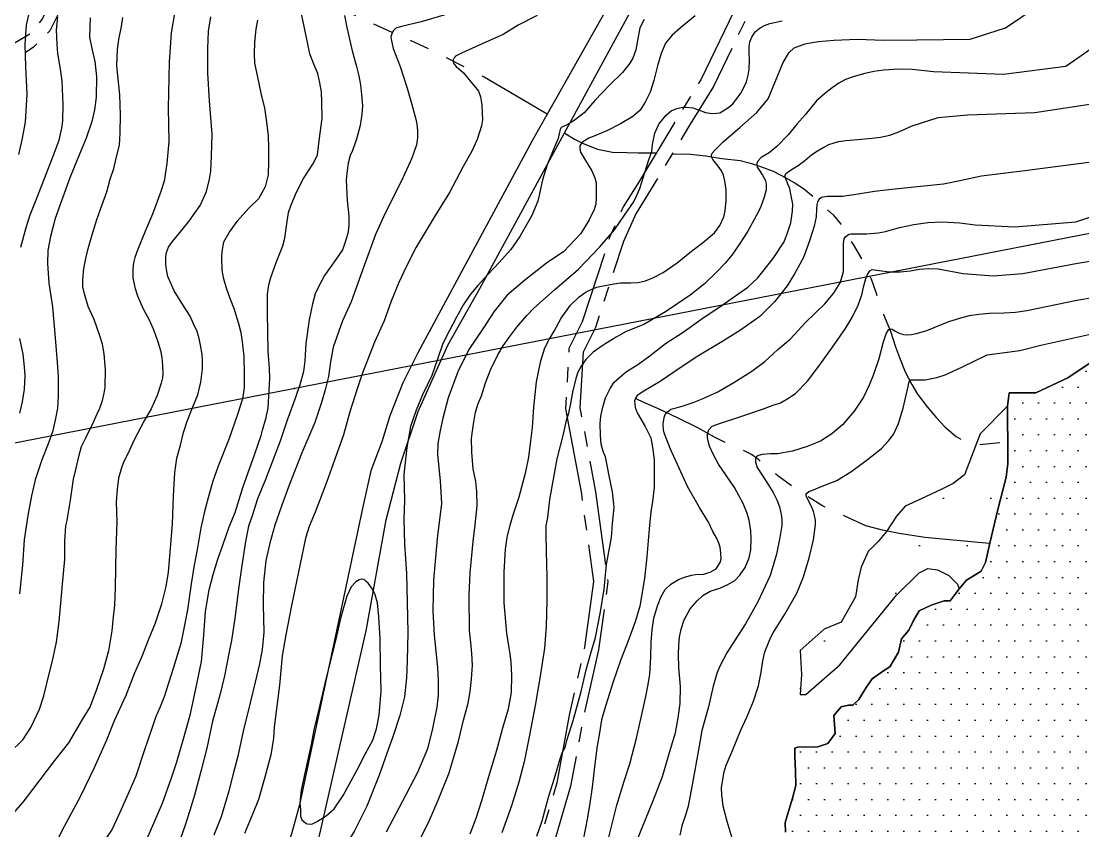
# Model space of a CAD drawing. Header units: millimetres. Extents: x 548366 to 1117317, y 7446967 to 14899125.
# Drawn here: x 556680 to 557211, y 7455670 to 7456075 of the extents above; entities that cross this region are included whole.
import ezdxf

# ---------------------------------------------------------------- set-up
doc = ezdxf.new("R2010")
doc.units = ezdxf.units.MM
doc.header["$MEASUREMENT"] = 0
doc.linetypes.add('ESTR-TERRA', pattern=[1, 0.7, -0.1, 0.1, -0.1])
doc.linetypes.add('RIO_PERIODICO', pattern=[5.8, 3, -0.4, 0.4, -0.4, 0.4, -0.4, 0.4, -0.4])
for name, color, linetype in [('AUTO_ESTRADA', 224, 'Continuous'), ('CURVA_INTERMEDIÁRIA', 32, 'Continuous'), ('CURVA_MESTRA', 36, 'Continuous'), ('HACHURA_OCEANO', 131, 'Continuous'), ('OCEANO', 5, 'Continuous'), ('PRAIA', 7, 'Continuous'), ('RADIAIS', 222, 'Continuous'), ('RIO_PERIÓDICO', 4, 'RIO_PERIODICO'), ('RIO_PERMANENTE', 4, 'Continuous'), ('RUA_PAV_S_MEIO_FIO', 2, 'ESTR-TERRA'), ('RUA_S_PAV', 2, 'ESTR-TERRA')]:
    doc.layers.add(name, color=color, linetype=linetype)

msp = doc.modelspace()

# ---------------------------------------------------------------- hatches: boundary and pattern name
at = {"layer": 'HACHURA_OCEANO', "ltscale": 0.5}
h = msp.add_hatch(dxfattribs=at)
h.set_pattern_fill('DOTS', color=256, scale=5, style=0)
h.set_pattern_definition([(0, (0, 0), (3.96875, 7.9375), [0, -7.9375])])
h.paths.add_polyline_path([(557365, 7455915), (557236.21, 7455915), (557227.07, 7455910.08), (557217.59, 7455908.19), (557217.59, 7455906.3), (557203.39, 7455896.84), (557187.29, 7455889.27), (557177.82, 7455889.27), (557174.03, 7455889.27), (557173.08, 7455882.65), (557173.26, 7455857.49), (557173.26, 7455853.8), (557172.53, 7455847.17), (557168.1, 7455830.22), (557164.41, 7455814.75), (557162.2, 7455804.44), (557159.98, 7455800.01), (557152.61, 7455795.59), (557148.92, 7455791.17), (557144.49, 7455785.28), (557141.54, 7455785.28), (557134.9, 7455783.07), (557129, 7455780.12), (557126.05, 7455774.96), (557123.84, 7455770.54), (557120.15, 7455766.12), (557118.67, 7455759.49), (557114.24, 7455752.12), (557110.56, 7455749.91), (557105.39, 7455746.23), (557102.44, 7455741.81), (557098.75, 7455735.91), (557095.8, 7455732.97), (557093.59, 7455732.97), (557089.9, 7455732.23), (557086.21, 7455727.81), (557086.97, 7455718.88), (557083.26, 7455713.9), (557078.27, 7455712.13), (557068.12, 7455711.96), (557066.83, 7455711.48), (557066.83, 7455707.3), (557067.15, 7455700.22), (557067.31, 7455692.82), (557065.54, 7455686.54), (557062, 7455674.22), (557062.16, 7455669.4), (557062.16, 7455664.41), (557062, 7455662.32), (557061.03, 7455660.06), (557060.39, 7455657.65), (557060.39, 7455654.11), (557060.87, 7455650.57), (557061.19, 7455646.58), (557060.71, 7455641.92), (557056.84, 7455638.38), (557056.68, 7455634.19), (557055.88, 7455631.62), (557055.71, 7455627.76), (557055.71, 7455626.63), (557055.88, 7455623.25), (557056.04, 7455620.03), (557056.52, 7455613.92), (557056.68, 7455608.29), (557057.52, 7455603.35), (557058.81, 7455593.54), (557059.77, 7455587.75), (557062.19, 7455584.85), (557066.38, 7455581.15), (557071.53, 7455578.09), (557077.01, 7455574.39), (557080.07, 7455572.3), (557081.04, 7455570.37), (557081.68, 7455567.96), (557081.68, 7455564.1), (557081.2, 7455562.17), (557082.49, 7455561.04), (557084.42, 7455559.75), (557088.97, 7455555.8), (557091.55, 7455552.1), (557091.71, 7455546.79), (557091.07, 7455544.21), (557088.49, 7455542.12), (557085.75, 7455540.83), (557084.46, 7455540.03), (557084.3, 7455538.74), (557084.3, 7455538.1), (557086.24, 7455535.52), (557088, 7455532.88), (557087.64, 7455530.38), (557086.56, 7455530.38), (557085.11, 7455534.08), (557084.46, 7455534.88), (557083.82, 7455534.56), (557083.82, 7455533.59), (557084.14, 7455532.47), (557084.46, 7455531.18), (557085.27, 7455529.41), (557085.02, 7455526.72), (557083.48, 7455524.96), (557082.67, 7455524.16), (557082.03, 7455522.71), (557082.03, 7455520.58), (557080.42, 7455517.72), (557076.88, 7455514.34), (557075.49, 7455512.73), (557074.14, 7455512.89), (557073.49, 7455512.89), (557073.01, 7455512.57), (557072.85, 7455511.77), (557073.49, 7455510.64), (557075.26, 7455509.36), (557076.23, 7455507.42), (557076.07, 7455505.65), (557074.3, 7455504.37), (557073.81, 7455502.92), (557075.1, 7455501.95), (557076.39, 7455498.09), (557075.91, 7455495.36), (557073.65, 7455493.75), (557071.08, 7455492.94), (557068.76, 7455492.43), (557067.94, 7455496.51), (557068.98, 7455498.41), (557068.98, 7455500.83), (557068.18, 7455501.47), (557067.05, 7455501.47), (557066.4, 7455500.99), (557066.4, 7455499.06), (557066.08, 7455496), (557066.24, 7455493.75), (557067.05, 7455492.14), (557067.85, 7455491.01), (557067.85, 7455489.4), (557067.69, 7455487.8), (557066.99, 7455486.78), (557066.83, 7455485.81), (557066.83, 7455482.59), (557068.28, 7455479.05), (557069.25, 7455476.8), (557069.08, 7455474.23), (557063.48, 7455464.95), (557061.76, 7455463.8), (557054.85, 7455461.45), (557031.35, 7455454.82), (557026.75, 7455454.82), (557024.71, 7455460.94), (557019.09, 7455462.47), (557018.58, 7455465.02), (557021.65, 7455468.59), (557024.71, 7455470.12), (557024.71, 7455471.14), (557023.69, 7455473.69), (557021.65, 7455479.82), (557016.03, 7455482.88), (557007.85, 7455482.88), (556991.51, 7455479.82), (556984.35, 7455473.69), (556980.78, 7455470.12), (556975.67, 7455470.63), (556970.05, 7455468.59), (556969.54, 7455466.04), (556966.99, 7455462.98), (556963.41, 7455459.41), (556959.83, 7455457.37), (556957.28, 7455455.84), (556956.77, 7455453.8), (556957.79, 7455450.74), (556958.81, 7455448.18), (556957.28, 7455442.57), (556955.24, 7455439.51), (556950.64, 7455436.96), (556948.09, 7455432.88), (556947.57, 7455421.14), (556945.77, 7455412.75), (557365, 7455412.75)])
at = {"layer": 'PRAIA', "ltscale": 0.5}
h = msp.add_hatch(dxfattribs=at)
h.set_pattern_fill('DOTS', color=40, scale=15, style=0)
h.set_pattern_definition([(0, (0, 0), (11.90625, 23.8125), [0, -23.8125])])
h.paths.add_polyline_path([(557164.41, 7455814.75), (557168.1, 7455830.22), (557172.53, 7455847.17), (557173.26, 7455853.8), (557173.26, 7455857.49), (557173.08, 7455882.65), (557159.48, 7455868.73), (557153.81, 7455853.85), (557151.68, 7455848.18), (557146.01, 7455843.93), (557140.33, 7455841.1), (557129.69, 7455836.14), (557121.89, 7455832.6), (557117.63, 7455827.64), (557112.67, 7455819.85), (557108.41, 7455814.89), (557103.45, 7455809.93), (557099.9, 7455802.13), (557098.48, 7455795.76), (557097.06, 7455787.26), (557089.97, 7455774.5), (557081.46, 7455770.96), (557069.4, 7455760.34), (557070.11, 7455748.29), (557069.4, 7455738.37), (557072.24, 7455738.37), (557089.26, 7455753.25), (557117.63, 7455787.97), (557128.98, 7455799.3), (557133.24, 7455801.43), (557138.2, 7455800.72), (557143.88, 7455797.88), (557148.14, 7455793.63), (557148.92, 7455791.17), (557152.61, 7455795.59), (557159.98, 7455800.01), (557162.2, 7455804.44)])

# ---------------------------------------------------------------- linework, layer by layer
at = {"layer": 'AUTO_ESTRADA', "ltscale": 2.5, "flags": 128}
for points in [[(556508.02, 7455412.75), (556742.92, 7455557.58), (556773.38, 7455579.06), (556790.66, 7455592.63), (556809.18, 7455613.59), (556821.52, 7455635.78), (556828.93, 7455667.84), (556852.39, 7455770.18), (556862.26, 7455825.66), (556869.67, 7455854.02), (556878.31, 7455879.92), (556893.13, 7455913.21), (556909.18, 7455941.57), (557055.16, 7456209.92), (557066.27, 7456228.41), (557082.32, 7456245.68), (557098.37, 7456259.24), (557118.12, 7456272.8), (557145.28, 7456287.6), (557169.97, 7456295), (557200.83, 7456299.93), (557251.45, 7456303.63)], [(557018.8, 7456163.2), (556935.48, 7456015.8), (556878.19, 7455909.26), (556870.67, 7455894.24), (556864.15, 7455877.73), (556860.14, 7455864.71), (556854.63, 7455850.2), (556850.62, 7455832.18), (556818.99, 7455683.06), (556814.98, 7455668.54), (556811.97, 7455659.54), (556804.82, 7455641.13), (556797.3, 7455624.61), (556786.28, 7455609.09), (556776.76, 7455598.08), (556765.23, 7455587.07), (556753.71, 7455579.06), (556702.59, 7455546.53), (556552.17, 7455454.26)]]:
    msp.add_lwpolyline(points, dxfattribs=at)
at = {"layer": 'CURVA_INTERMEDIÁRIA'}
for points, elevation in [([(556904.42, 7455668.69), (556907.36, 7455676.41), (556910.21, 7455685.22), (556914.26, 7455698.91), (556917.68, 7455710.47), (556920.71, 7455721.68), (556923.56, 7455731.23), (556925.03, 7455739.4), (556925.21, 7455748.01), (556924.93, 7455754.44), (556924.38, 7455758.67), (556923.64, 7455762.62), (556922.73, 7455769.05), (556922.17, 7455774.74), (556921.44, 7455784.2), (556921.45, 7455793.2), (556921.35, 7455799.63), (556922, 7455811.11), (556922.82, 7455816.9), (556924.39, 7455823.05), (556926.04, 7455828.75), (556928.82, 7455837.18), (556932.22, 7455849.77), (556933.69, 7455857.02), (556934.61, 7455864.01), (556935.53, 7455871.9), (556936.27, 7455882.09), (556937.56, 7455894.86), (556939.67, 7455905.33), (556941.69, 7455911.76), (556943.81, 7455915.98), (556946.33, 7455920.18), (556949.91, 7455926.71), (556954.6, 7455933.23), (556958.83, 7455937.27), (556962.32, 7455939.84), (556967.56, 7455942.14), (556976.3, 7455943.88), (556979.6, 7455944.34), (556984.75, 7455944.34), (556988.34, 7455944.53), (556992.01, 7455945.35), (556995.69, 7455946.82), (557000.84, 7455949.58), (557007.87, 7455954.33), (557015.04, 7455960.21), (557020.38, 7455964.16), (557026.63, 7455969.39), (557029.2, 7455972.98), (557031.31, 7455977.29), (557031.96, 7455980.32), (557032.42, 7455985.47), (557032.42, 7455990.89), (557031.79, 7455995.37), (557031.05, 7455998.22), (557030.13, 7456000.43), (557028.39, 7456002.72), (557025.72, 7456006.12), (557025.08, 7456007.31), (557025.08, 7456008.14), (557025.44, 7456009.15), (557026.82, 7456010.71), (557030.87, 7456014.85), (557039.23, 7456022.1), (557047.78, 7456029.54), (557053.51, 7456036.41), (557056.91, 7456044.95), (557060.77, 7456054.23), (557063.71, 7456059.47), (557066.47, 7456061.86), (557069.04, 7456062.96), (557071.89, 7456063.88), (557075.39, 7456064.61), (557078.6, 7456065.16), (557086.23, 7456065.81), (557098.05, 7456066.2), (557111.2, 7456065.74), (557127.83, 7456065.92), (557154.56, 7456066.21), (557172.1, 7456071.86), (557187.95, 7456082.6)], 80), ([(556674.05, 7455709.32), (556680.52, 7455715.71), (556684.53, 7455721.75), (556688.89, 7455730.97), (556691.08, 7455737.59), (556693.99, 7455749.31), (556695.45, 7455755.13), (556697.47, 7455764.58), (556698.76, 7455774.84), (556699.65, 7455783.97), (556700.3, 7455791.73), (556701.51, 7455806.1), (556701.59, 7455814.99), (556702.16, 7455822.67), (556702.81, 7455825.42), (556703.13, 7455827.52), (556704.51, 7455835.5), (556705.88, 7455846.17), (556707.18, 7455851.67), (556708.79, 7455858.13), (556709.93, 7455862.41), (556712.05, 7455866.69), (556715.77, 7455874.2), (556717.71, 7455878.81), (556719.09, 7455881.64), (556720.46, 7455885.44), (556721.35, 7455889.16), (556721.75, 7455892.15), (556721.92, 7455900.95), (556721.19, 7455908.87), (556720.38, 7455913.56), (556718.92, 7455918.33), (556716.34, 7455925.92), (556713.34, 7455932.55), (556711.4, 7455938.85), (556710.58, 7455942.32), (556710.66, 7455945.87), (556711.15, 7455951.53), (556712.12, 7455956.46), (556713.09, 7455960.9), (556715.03, 7455967.77), (556717.54, 7455976.1), (556720.14, 7455983.11), (556722.57, 7455989.9), (556724.35, 7455996.28), (556726.05, 7456001.53), (556727.26, 7456006.71), (556728.88, 7456013.15), (556729.28, 7456019.21), (556729.36, 7456028.35), (556729.04, 7456038.45), (556727.67, 7456052.99), (556727.91, 7456061.07), (556728.64, 7456066.16), (556730.01, 7456072.54), (556730.66, 7456077.15)], 190), ([(556756.62, 7456080.12), (556754.86, 7456069.47), (556753.74, 7456054.83), (556753.28, 7456031.69), (556753.65, 7456015.11), (556752.63, 7456004), (556751.23, 7455995.19), (556749.65, 7455990.01), (556745.39, 7455978.61), (556741.96, 7455970.55), (556737.88, 7455960.74), (556736.67, 7455957.03), (556736.02, 7455954.34), (556735.56, 7455951.1), (556735.64, 7455946.76), (556736.57, 7455942.04), (556737.87, 7455937.87), (556740.84, 7455931.3), (556743.71, 7455925.74), (556745.84, 7455921.29), (556746.86, 7455918.7), (556748.07, 7455914.81), (556749.46, 7455910.46), (556750.13, 7455907.03), (556750.41, 7455902.96), (556750.59, 7455898.97), (556750.5, 7455896.75), (556749.85, 7455894.06), (556747.81, 7455887.95), (556744.75, 7455881.28), (556741.32, 7455875.35), (556736.04, 7455865.44), (556733.9, 7455860.55), (556730.75, 7455854.16), (556729.91, 7455851.75), (556728.52, 7455846.57), (556727.69, 7455841.1), (556727.32, 7455834.8), (556727.6, 7455824.71), (556727.13, 7455810.93), (556726.76, 7455791.85), (556726.39, 7455783.05), (556725.83, 7455777.21), (556725.09, 7455770.17), (556723.42, 7455760.26), (556720.91, 7455750.99), (556717.48, 7455740.9), (556714.24, 7455732.38), (556710.31, 7455725.9), (556703.36, 7455714.14), (556696.41, 7455705.25), (556685.38, 7455690.8), (556680.62, 7455684.51), (556675.8, 7455678.95)], 180), ([(556678.5, 7456008.61), (556680.33, 7456015.81), (556681.86, 7456024.79), (556682.82, 7456038.71), (556682.05, 7456052.63), (556681.67, 7456063.65), (556682.34, 7456073.34), (556683.88, 7456079.97)], 220), ([(556679.64, 7455962.17), (556682.24, 7455972.06), (556684.26, 7455978.29), (556686.96, 7455985.08), (556691.38, 7455996.6), (556695.99, 7456008.22), (556698.68, 7456015.8), (556700.04, 7456021.74), (556700.52, 7456025.39), (556700.72, 7456033.35), (556700.24, 7456045.45), (556699.47, 7456051.3), (556698.03, 7456059.07), (556697.83, 7456063.68), (556697.44, 7456070.95), (556698.12, 7456077.38)], 210), ([(556697.53, 7455664.66), (556700.32, 7455670.3), (556703.75, 7455676.78), (556709.4, 7455687.34), (556716.45, 7455701.88), (556722.59, 7455715.66), (556726.49, 7455725.3), (556732.23, 7455737.99), (556736.5, 7455748.82), (556740.33, 7455757.53), (556743.48, 7455765.68), (556746.91, 7455774.2), (556750.06, 7455783.65), (556752.28, 7455792.35), (556753.4, 7455799.49), (556754.14, 7455807.36), (556755.44, 7455823.75), (556755.99, 7455837.74), (556756.63, 7455849.2), (556757.65, 7455856.52), (556759.41, 7455863.09), (556760.89, 7455869.39), (556762.84, 7455875.04), (556765.25, 7455881.43), (556768.05, 7455888.36), (556769.62, 7455894.57), (556770.46, 7455901.24), (556770.46, 7455905.4), (556770.36, 7455908.55), (556769.44, 7455913.09), (556768.79, 7455916.52), (556767.77, 7455920.04), (556766.01, 7455923.74), (556764.23, 7455927.62), (556760.9, 7455932.89), (556756.26, 7455940.3), (556753.2, 7455947.53), (556752.37, 7455951.05), (556752.09, 7455953.64), (556752.09, 7455957.35), (556752.37, 7455959.57), (556753.39, 7455962.26), (556755.43, 7455964.94), (556758.58, 7455968.83), (556763.6, 7455975.02), (556769.26, 7455983.08), (556772.41, 7455990.02), (556773.89, 7455996.23), (556774.64, 7456000.21), (556775.01, 7456007.7), (556775.29, 7456018.73), (556773.9, 7456035.4), (556773.07, 7456049.19), (556773.16, 7456061.51), (556773.44, 7456070.31), (556774.64, 7456077.44)], 170), ([(556841.49, 7456078.1), (556842.6, 7456072.18), (556845.38, 7456060.41), (556847.41, 7456053.2), (556848.71, 7456047.83), (556849.45, 7456043.48), (556850.01, 7456038.47), (556850.47, 7456032.92), (556850.19, 7456028.75), (556849.27, 7456023.1), (556847.5, 7456016.24), (556845.54, 7456010.61), (556844.34, 7456008.01), (556843.41, 7456004.22), (556842.85, 7456000.6), (556842.39, 7455995.88), (556842.85, 7455985.6), (556843.59, 7455977.63), (556843.68, 7455972.92), (556843.13, 7455969.03), (556841.55, 7455963.75), (556840.53, 7455960.88), (556837.19, 7455955.97), (556831.45, 7455948.01), (556828.76, 7455943.01), (556826.9, 7455938.75), (556825.42, 7455933.84), (556823.83, 7455925.87), (556822.16, 7455913.93), (556821.6, 7455905.22), (556820.96, 7455899.94), (556819.1, 7455893.36), (556816.97, 7455886.88), (556812.78, 7455875.59), (556809.26, 7455865.04), (556805.55, 7455855.03), (556801.93, 7455845.86), (556797.93, 7455836.24), (556795.24, 7455827.81), (556793.48, 7455822.63), (556791.91, 7455814.85), (556790.15, 7455802.9), (556788.56, 7455792.36), (556786.71, 7455776.52), (556784.95, 7455765.31), (556783.74, 7455759.75), (556781.51, 7455747.71), (556779.19, 7455738.08), (556775.48, 7455724.99), (556772.6, 7455711.47), (556769.73, 7455700.44), (556766.48, 7455687.96), (556764.07, 7455680.27), (556761.66, 7455672.4), (556758.6, 7455663.97)], 140), ([(556893.98, 7456079.09), (556879.82, 7456074.98), (556870.08, 7456072.67), (556867.12, 7456071.71), (556865.81, 7456070.4), (556865.11, 7456069), (556864.71, 7456067.39), (556865.01, 7456065.48), (556865.91, 7456061.67), (556869.33, 7456052.54), (556872.84, 7456041.8), (556875.15, 7456033.58), (556877.16, 7456026.25), (556877.67, 7456023.65), (556877.97, 7456020.64), (556877.97, 7456016.82), (556877.47, 7456013.31), (556875.26, 7456006.69), (556869.94, 7455995.35), (556861.8, 7455979.19), (556857.06, 7455968.48), (556851.14, 7455952.53), (556844.81, 7455934.87), (556840.57, 7455925.34), (556835.85, 7455912.1), (556834.45, 7455904.77), (556833.44, 7455897.45), (556831.84, 7455890.72), (556829.93, 7455884.4), (556826.61, 7455874.48), (556820.09, 7455859.33), (556813.76, 7455843.07), (556810.22, 7455833.16), (556806.6, 7455823.02), (556804.09, 7455813.99), (556802.18, 7455805.46), (556800.98, 7455794.32), (556800.88, 7455783.2), (556801.08, 7455769.55), (556800.28, 7455760.92), (556798.97, 7455753.69), (556796.86, 7455744.46), (556794.35, 7455734.14), (556790.83, 7455719.99), (556788.12, 7455707.55), (556785.71, 7455697.91), (556783.49, 7455689.4), (556779.77, 7455677.16), (556776.06, 7455667.93)], 130), ([(556937.81, 7456078.12), (556928.42, 7456073.24), (556920.88, 7456068.62), (556912.15, 7456064.81), (556900, 7456059.29), (556896.98, 7456057.78), (556896.28, 7456056.88), (556895.88, 7456055.98), (556895.88, 7456054.98), (556896.18, 7456053.97), (556897.38, 7456052.57), (556901, 7456049.46), (556904.72, 7456044.94), (556906.54, 7456042.66), (556908.45, 7456040.25), (556909.45, 7456037.34), (556910.16, 7456033.43), (556910.36, 7456029.21), (556910.46, 7456025.9), (556910.06, 7456022.89), (556907.85, 7456016.07), (556905.04, 7456009.85), (556900.82, 7456002.62), (556893.95, 7455989.59), (556886.32, 7455977.14), (556877.38, 7455962.19), (556872.56, 7455952.66), (556868.63, 7455944.55), (556864.92, 7455935.12), (556861.3, 7455925.36), (556856.58, 7455914.72), (556850.25, 7455898.87), (556848.14, 7455892.34), (556844.2, 7455879.81), (556840.99, 7455868.27), (556834.96, 7455851.41), (556832.55, 7455844.38), (556826.81, 7455829.65), (556823.9, 7455822.32), (556821.99, 7455816.6), (556819.18, 7455802.86), (556815.05, 7455782.81), (556812.14, 7455768.26), (556810.23, 7455757.63), (556808.93, 7455742.99), (556806.31, 7455721.92), (556806.01, 7455716.54), (556804.7, 7455708.22), (556801.69, 7455696.98), (556798.48, 7455685.84), (556795.64, 7455678.74), (556791.52, 7455668.8)], 120), ([(556798.03, 7456075.82), (556797.1, 7456071.29), (556796.54, 7456064.8), (556796.27, 7456058.97), (556796.54, 7456054.25), (556797.75, 7456048.04), (556799.88, 7456038.41), (556801.46, 7456031.83), (556802.3, 7456025.91), (556803.23, 7456018.03), (556803.42, 7456011.64), (556803.51, 7456004.88), (556803.23, 7455998.3), (556801.75, 7455992.38), (556798.41, 7455986.35), (556793.87, 7455981.82), (556787.63, 7455975.06), (556784.2, 7455970.25), (556781.04, 7455964.6), (556780.12, 7455960.06), (556780.02, 7455957.19), (556780.12, 7455950.61), (556780.77, 7455947), (556782.34, 7455941.81), (556784.2, 7455936.62), (556786.25, 7455931.17), (556788.57, 7455923.39), (556789.59, 7455919.5), (556790.33, 7455914.77), (556791.16, 7455907.55), (556791.35, 7455898.93), (556791.35, 7455891.8), (556790.42, 7455886.34), (556788.01, 7455878.38), (556783.74, 7455866.52), (556778.37, 7455852.63), (556775.68, 7455845.03), (556773.72, 7455838.66), (556771.68, 7455830.5), (556769.64, 7455821.71), (556767.88, 7455811.7), (556766.3, 7455803.09), (556764.81, 7455793.66), (556762.96, 7455780.78), (556761.2, 7455771.33), (556759.62, 7455763.92), (556755.81, 7455751.35), (556751.36, 7455737.18), (556749.23, 7455732.17), (556746.91, 7455726.89), (556745.52, 7455722.26), (556741.15, 7455709.67), (556737.07, 7455697.45), (556733.18, 7455688.37), (556729.1, 7455679.29), (556725.27, 7455670.87), (556721.47, 7455665.32)], 160), ([(556991.39, 7456076.07), (556989.28, 7456071.96), (556988.48, 7456067.44), (556987.27, 7456060.92), (556985.77, 7456056.81), (556984.26, 7456054.3), (556980.61, 7456049.5), (556973.98, 7456043.28), (556966.75, 7456035.65), (556961.33, 7456029.43), (556956.4, 7456025.52), (556953.19, 7456023.51), (556949.88, 7456022), (556949.37, 7456021.1), (556949.07, 7456019.8), (556948.37, 7456016.59), (556945.86, 7456010.66), (556942.81, 7456003.35), (556940.6, 7455995.82), (556938.19, 7455985.19), (556935.18, 7455978.06), (556929.26, 7455967.53), (556924.64, 7455961), (556918.98, 7455954.6), (556913.25, 7455948.58), (556908.33, 7455943.16), (556904.52, 7455938.74), (556901.1, 7455933.52), (556897.59, 7455927.1), (556893.97, 7455920.48), (556890.74, 7455913.98), (556888.03, 7455906.15), (556885.22, 7455898.03), (556880.5, 7455888.29), (556877.39, 7455880.67), (556874.46, 7455872.36), (556872.75, 7455861.92), (556871.24, 7455848.37), (556871.44, 7455835.63), (556871.24, 7455826.04), (556871.44, 7455813.59), (556872.45, 7455798.84), (556872.85, 7455784.61), (556873.15, 7455769.36), (556872.85, 7455755.11), (556872.54, 7455746.61), (556871.54, 7455737.17), (556869.13, 7455727.84), (556865.71, 7455717.21), (556863.61, 7455711.69), (556858.87, 7455697.95), (556852.64, 7455682.39), (556846.52, 7455670.19), (556839.89, 7455659.15)], 110), ([(556876.27, 7455660.22), (556883.44, 7455674.36), (556888.31, 7455685.39), (556893.85, 7455699.15), (556898.54, 7455715.04), (556901.02, 7455725.42), (556903.32, 7455733.96), (556904.33, 7455739.92), (556904.97, 7455745.98), (556905.52, 7455752.96), (556905.25, 7455758.84), (556904.7, 7455764.44), (556903.96, 7455770.32), (556903.87, 7455788.12), (556904.33, 7455799.14), (556905.81, 7455814.91), (556906.82, 7455823.27), (556907.92, 7455832.73), (556907.74, 7455839.89), (556907.19, 7455844.95), (556905.9, 7455851.26), (556905.25, 7455859.53), (556905.07, 7455866.51), (556905.9, 7455872.57), (556907, 7455879.55), (556908.38, 7455883.96), (556910.03, 7455887.82), (556912.08, 7455894.32), (556914.74, 7455901.12), (556918.24, 7455908.37), (556920.81, 7455912.87), (556923.66, 7455916.73), (556927.7, 7455922.15), (556932.76, 7455928.03), (556936.29, 7455931.59), (556946.59, 7455940.78), (556958.63, 7455951.16), (556969.2, 7455962.27), (556976.49, 7455970.9), (556981.64, 7455978.15), (556986.42, 7455985.13), (556989.18, 7455991.56), (556991.75, 7455999.55), (556993.78, 7456005.8), (556995.25, 7456010.02), (556995.65, 7456013.57), (556996.66, 7456019.17), (556998.68, 7456023.67), (557002.45, 7456028.17), (557004.94, 7456030.38), (557007.79, 7456031.57), (557010.73, 7456032.21), (557012.57, 7456032.31), (557015.69, 7456031.85), (557018.63, 7456030.93), (557022.03, 7456029.64), (557025.25, 7456029.09), (557027.64, 7456029.18), (557029.2, 7456029.46), (557030.86, 7456030.47), (557033.71, 7456032.31), (557035.82, 7456033.96), (557037.57, 7456036.26), (557039.77, 7456039.29), (557041.34, 7456042.04), (557042.57, 7456044.88), (557043.4, 7456048.19), (557043.85, 7456051.31), (557044.13, 7456055.81), (557043.95, 7456059.48), (557043.85, 7456062.33), (557044.22, 7456065), (557045.23, 7456067.29), (557046.98, 7456069.86), (557049.37, 7456071.88), (557051.58, 7456073.17), (557054.24, 7456074.09), (557060.49, 7456075.37)], 90), ([(557220.95, 7456065.61), (557202.27, 7456052.61), (557171.14, 7456048.65), (557136.12, 7456049.9), (557125.55, 7456051), (557118.65, 7456051.18), (557111.24, 7456050.78), (557106.28, 7456050.13), (557101.13, 7456048.94), (557095.98, 7456047.47), (557092.12, 7456046), (557088.81, 7456044.16), (557085.41, 7456041.87), (557081.64, 7456038.84), (557077.69, 7456035.35), (557071.99, 7456028.46), (557067.95, 7456023.87), (557063.42, 7456018.38), (557057.72, 7456012.51), (557053.95, 7456009.38), (557050, 7456006.99), (557048.25, 7456005.25), (557047.79, 7456004.05), (557047.79, 7456003.23), (557047.98, 7456002.22), (557048.71, 7456001.12), (557050.64, 7455998.18), (557052.11, 7455995.51), (557052.48, 7455993.49), (557052.39, 7455990.92), (557051.47, 7455987.15), (557049.54, 7455982.1), (557047.4, 7455977.81), (557043.18, 7455970.18), (557038.86, 7455963.57), (557035.27, 7455958.24), (557031.96, 7455954.11), (557027.92, 7455950.07), (557021.63, 7455943.76), (557014.46, 7455938.16), (557002.14, 7455929.8), (556991.29, 7455923.46), (556982.47, 7455919.97), (556977.46, 7455917.07), (556970.84, 7455913.21), (556965.87, 7455909.72), (556962.29, 7455906.05), (556959.81, 7455902.56), (556958.15, 7455899.62), (556957.14, 7455896.4), (556955.58, 7455889.6), (556954.57, 7455883.91), (556953.56, 7455879.04), (556952.27, 7455874.72), (556950.98, 7455869.24), (556947.76, 7455856.19), (556945.82, 7455846.03), (556944.08, 7455835.83), (556942.97, 7455826.93), (556942.15, 7455822.7), (556942.24, 7455818.38), (556942.42, 7455809.95), (556942.79, 7455797.18), (556942.79, 7455785.34), (556942.33, 7455772.38), (556941.59, 7455761.55), (556939.29, 7455746.49), (556936.9, 7455732.89), (556933.87, 7455717.2), (556931.29, 7455704.71), (556928.72, 7455694.51), (556925.11, 7455682.69), (556920.24, 7455669.1)], 70), ([(556937.73, 7455667.44), (556940.3, 7455675.06), (556943.62, 7455686.98), (556946.56, 7455696.44), (556949.23, 7455705.71), (556950.43, 7455709.11), (556951.9, 7455711.87), (556952.72, 7455715.27), (556955.95, 7455725.34), (556959.9, 7455739.76), (556962.47, 7455750.69), (556964.79, 7455759.03), (556966.99, 7455766.93), (556969.48, 7455779.7), (556971.32, 7455791), (556972.61, 7455803.47), (556975, 7455816.88), (556975.55, 7455823.86), (556976.38, 7455831.94), (556975.55, 7455839.83), (556973.8, 7455848.65), (556972.97, 7455853.06), (556972.06, 7455857.28), (556970.95, 7455859.85), (556969.85, 7455863.62), (556969.57, 7455867.94), (556969.39, 7455874), (556969.76, 7455877.65), (556970.77, 7455882.15), (556972.06, 7455886.83), (556974.45, 7455891.43), (556976.38, 7455894.55), (556979.13, 7455896.94), (556982.63, 7455899.97), (556987.77, 7455903.18), (556993.57, 7455907.32), (557002.08, 7455914), (557010.91, 7455919.69), (557019.82, 7455926.03), (557030.49, 7455933.1), (557043.26, 7455942.2), (557048.14, 7455946.7), (557052.78, 7455952.46), (557056.27, 7455957.06), (557061.51, 7455964.77), (557063.35, 7455969.82), (557064.82, 7455974.32), (557065.65, 7455980.11), (557065.74, 7455983.67), (557065, 7455987.89), (557064.27, 7455991.47), (557063.44, 7455993.4), (557062.33, 7455996.34), (557061.97, 7455997.17), (557061.97, 7455997.99), (557062.24, 7455999.01), (557064.54, 7456000.75), (557068.4, 7456003.05), (557071.71, 7456005.53), (557075.3, 7456008.47), (557078.05, 7456010.39), (557081.36, 7456012.14), (557083.84, 7456013.61), (557088.62, 7456014.99), (557092.3, 7456015.63), (557098.09, 7456016), (557105.32, 7456016.69), (557109.64, 7456017.15), (557114.32, 7456018.16), (557118.74, 7456019.81), (557125.54, 7456022.93), (557138.4, 7456026.98), (557153.21, 7456028.4), (557186.77, 7456029.63), (557235.08, 7456036.93)], 60), ([(556973.16, 7455664.98), (556977.75, 7455682.89), (556981.44, 7455695.01), (556984.29, 7455703.65), (556987.6, 7455716.42), (556990.26, 7455728.36), (556992.22, 7455737.34), (556993.32, 7455743.31), (556994.24, 7455748.55), (556994.7, 7455757.09), (556994.98, 7455764.53), (556995.35, 7455770.68), (556996.28, 7455776.52), (556998.12, 7455782.67), (556999.87, 7455787.36), (557001.98, 7455790.85), (557004.74, 7455793.6), (557008.51, 7455795.81), (557012.1, 7455797.28), (557015.31, 7455798.1), (557017.06, 7455798.38), (557021.01, 7455798.56), (557024.5, 7455799.57), (557027.35, 7455801.22), (557029.38, 7455804.35), (557029.84, 7455806.28), (557029.82, 7455809.12), (557029.46, 7455812.06), (557028.81, 7455814.08), (557027.53, 7455816.65), (557025.69, 7455819.96), (557023.66, 7455824.55), (557019.16, 7455831.99), (557013.09, 7455842.37), (557008.87, 7455851.54), (557004.64, 7455861.09), (557001.6, 7455868.81), (557001.14, 7455870.46), (557000.87, 7455873.77), (557001.33, 7455876.89), (557001.88, 7455878.45), (557002.98, 7455879.56), (557004.82, 7455881.12), (557007.39, 7455881.85), (557010.98, 7455882.77), (557015.88, 7455884.46), (557020.84, 7455886.39), (557028.29, 7455889.79), (557036.19, 7455894.38), (557045.29, 7455900.17), (557051.82, 7455905.04), (557058.3, 7455910.89), (557064.46, 7455916.22), (557072.28, 7455924.67), (557081.74, 7455933.76), (557086.18, 7455938.96), (557089.4, 7455944.29), (557090.69, 7455948.14), (557091.15, 7455950.07), (557091.15, 7455952.09), (557091.15, 7455953.56), (557091.15, 7455958.52), (557091.06, 7455963.85), (557091.52, 7455966.33), (557092.16, 7455967.43), (557093.08, 7455968.26), (557094, 7455968.72), (557095.01, 7455968.9), (557097.68, 7455968.9), (557102.73, 7455968.81), (557108.43, 7455969.27), (557112.11, 7455970), (557119.06, 7455972.07), (557126.32, 7455973.44), (557133.31, 7455974.45), (557140.48, 7455974.82), (557149.3, 7455974.36), (557157.02, 7455973.35), (557176.88, 7455972.4), (557207.36, 7455974.83), (557270.75, 7455995.96)], 40), ([(556985.08, 7455658.43), (556990.29, 7455671.33), (556995.82, 7455684.81), (557000.62, 7455697.31), (557005.13, 7455712.71), (557007.04, 7455719.08), (557008.34, 7455726.68), (557009.44, 7455733.88), (557009.54, 7455742.28), (557008.74, 7455751.78), (557008.54, 7455758.35), (557008.74, 7455762.85), (557009.04, 7455766.95), (557009.94, 7455770.95), (557011.34, 7455775.75), (557014.34, 7455781.15), (557017.84, 7455785.25), (557020.77, 7455787.8), (557024.47, 7455790), (557029.18, 7455791.6), (557033.28, 7455793.3), (557036.68, 7455795.4), (557039.28, 7455798), (557041.99, 7455801.9), (557043.89, 7455806.8), (557044.79, 7455810.7), (557044.99, 7455816.2), (557044.79, 7455820.17), (557043.99, 7455825.57), (557042.79, 7455829.47), (557040.99, 7455833.97), (557036.58, 7455841.97), (557028.58, 7455853.57), (557025.96, 7455858.65), (557024.16, 7455862.65), (557023.36, 7455865.05), (557023.06, 7455866.75), (557023.06, 7455868.75), (557023.76, 7455870.75), (557025.36, 7455872.55), (557029.57, 7455874.05), (557039.27, 7455877.35), (557050.68, 7455881.05), (557055.95, 7455883.1), (557059.55, 7455884.3), (557063.35, 7455886.5), (557067.05, 7455888.9), (557073.16, 7455895.2), (557078.86, 7455902.6), (557085.57, 7455912.1), (557092.08, 7455921.4), (557095.61, 7455927.38), (557098.51, 7455933.18), (557100.21, 7455938.38), (557101.32, 7455942.88), (557102.32, 7455946.58), (557103.12, 7455948.48), (557104.22, 7455950.28), (557105.42, 7455950.98), (557108.92, 7455950.58), (557114.13, 7455949.88), (557119.53, 7455949.88), (557124.54, 7455950.28), (557129.14, 7455951.18), (557133.64, 7455951.48), (557138.45, 7455951.28), (557151.03, 7455949), (557165.94, 7455947.8), (557180.76, 7455949.03), (557207.26, 7455954.02), (557240.38, 7455959.52)], 30), ([(557231.38, 7455939.55), (557207.85, 7455935.41), (557182.79, 7455930.32), (557177.17, 7455929.48), (557171.35, 7455929.1), (557164.22, 7455928.92), (557158.88, 7455928.45), (557153.91, 7455927.88), (557150.81, 7455927.04), (557143.68, 7455924.79), (557132.62, 7455920.29), (557127.49, 7455918.85), (557125.15, 7455918.38), (557123.36, 7455918.19), (557121.3, 7455918.38), (557119.14, 7455918.94), (557116.8, 7455920.16), (557115.39, 7455921), (557114.74, 7455921.1), (557114.08, 7455921), (557113.33, 7455920.44), (557112.49, 7455919.22), (557110.98, 7455914.72), (557108.73, 7455906.38), (557106.11, 7455898.51), (557104.04, 7455893.07), (557101.04, 7455887.08), (557096.42, 7455880.16), (557090.7, 7455873.32), (557085.26, 7455868.82), (557079.63, 7455865.07), (557072.97, 7455862.45), (557065.65, 7455860.1), (557058.15, 7455858.7), (557054.55, 7455858.75), (557050.42, 7455858.38), (557048.55, 7455857.91), (557047.61, 7455857.35), (557047.05, 7455856.13), (557047.05, 7455854.54), (557047.99, 7455851.91), (557052.58, 7455844.79), (557055.96, 7455839.35), (557057.74, 7455835.79), (557059.05, 7455832.23), (557060.18, 7455827.55), (557060.27, 7455825.48), (557060.27, 7455822.95), (557059.24, 7455816.88), (557057.55, 7455808.54), (557054.36, 7455797.86), (557048.26, 7455784.74), (557042.06, 7455773.71), (557036.9, 7455765.74), (557032.68, 7455759.18), (557029.49, 7455752.81), (557027.88, 7455749.36), (557025.92, 7455742.52), (557023.57, 7455732.21), (557020.29, 7455720.4), (557018.59, 7455710.6), (557015.68, 7455695.05), (557013.43, 7455682.49), (557012.21, 7455678.38), (557010.24, 7455672.67), (557009.3, 7455667.98)], 20), ([(557035.4, 7455666.52), (557032.96, 7455674.77), (557030.9, 7455682.45), (557030.24, 7455688.07), (557030.05, 7455691.63), (557030.81, 7455695.83), (557031.38, 7455699.58), (557032.5, 7455703.04), (557035.32, 7455709.42), (557039.54, 7455720.1), (557042.72, 7455727.03), (557046.11, 7455735.06), (557048.55, 7455742.74), (557049.86, 7455749.58), (557050.8, 7455755.21), (557051.83, 7455759.61), (557053.52, 7455764.11), (557054.55, 7455766.73), (557055.89, 7455769.15), (557061.7, 7455778.52), (557067.8, 7455789.02), (557071.18, 7455797.27), (557074, 7455806.7), (557076.07, 7455815.79), (557077.19, 7455823.38), (557077.19, 7455825.63), (557076.63, 7455827.98), (557076.16, 7455829.85), (557075.41, 7455831.54), (557074.29, 7455834.16), (557072.88, 7455836.6), (557072.5, 7455837.82), (557072.41, 7455838.57), (557072.78, 7455839.13), (557073.72, 7455839.88), (557075.25, 7455840.48), (557080.5, 7455842.64), (557087.82, 7455845.45), (557095.23, 7455850.14), (557103.2, 7455855.85), (557110.05, 7455861.38), (557113.7, 7455865.32), (557116.08, 7455868.39), (557118.61, 7455874.02), (557120.96, 7455881.61), (557122.46, 7455888.17), (557123.39, 7455892.39), (557123.77, 7455894.35), (557124.14, 7455895.29), (557124.8, 7455895.76), (557125.74, 7455895.76), (557127.61, 7455895.76), (557131.93, 7455895.76), (557137.84, 7455896.98), (557141.91, 7455898.25), (557150.35, 7455902.09), (557162.92, 7455908.37), (557179.34, 7455910.41), (557189.77, 7455913.19), (557218.28, 7455919.44)], 10), ([(556679.15, 7455879.08), (556680.49, 7455884.84), (556681.36, 7455891.18), (556681.76, 7455897.88), (556681.37, 7455902.3), (556680.7, 7455908.63), (556679.16, 7455916.41)], 210), ([(556851.25, 7455795.88), (556850.03, 7455795.97), (556848.9, 7455795.78), (556847.12, 7455794.75), (556844.86, 7455792.22), (556842.61, 7455787.62), (556839.6, 7455777.02), (556837.54, 7455767.45), (556835.19, 7455757.88), (556832.17, 7455746), (556828.61, 7455730.98), (556826.16, 7455720.67), (556824.84, 7455713.28), (556821.65, 7455699.02), (556819.77, 7455690.39), (556819.21, 7455684.19), (556819.49, 7455680.68), (556819.49, 7455677.4), (556820.15, 7455675.62), (556821.08, 7455674.77), (556822.3, 7455673.83), (556823.06, 7455673.55), (556825.12, 7455673.37), (556827.56, 7455674.68), (556832.26, 7455677.59), (556836.29, 7455681.15), (556840.8, 7455687.81), (556847.84, 7455700.57), (556851.97, 7455708.83), (556855.66, 7455715.55), (556857.44, 7455721.09), (556858.76, 7455728.03), (556859.79, 7455740.22), (556859.51, 7455752.96), (556859.32, 7455766.37), (556858.66, 7455777.26), (556858.01, 7455784.25), (556856.88, 7455788.28), (556855.57, 7455791.1), (556853.41, 7455794), (556852.28, 7455794.94), (556851.25, 7455795.88)], 120)]:
    msp.add_lwpolyline(points, dxfattribs=dict(at, elevation=elevation))
at = {"layer": 'CURVA_MESTRA'}
for points, elevation in [([(556714.33, 7456076.99), (556713.97, 7456067.27), (556715.13, 7456061.56), (556716.65, 7456055.05), (556717.45, 7456047.55), (556717.27, 7456037.29), (556716.45, 7456030.96), (556715.03, 7456024.98), (556712.26, 7456016.69), (556707.71, 7456005.81), (556704.05, 7455996.8), (556699.92, 7455985.39), (556696.7, 7455976.47), (556694.47, 7455967.55), (556693.04, 7455960.59), (556692.87, 7455953.99), (556693.59, 7455944.1), (556695.47, 7455932.24), (556696.8, 7455916.8), (556697.71, 7455904.42), (556698.25, 7455897.46), (556698.34, 7455887.47), (556697.89, 7455881.58), (556696.82, 7455875.69), (556695.39, 7455869.72), (556693.31, 7455863.84), (556690.1, 7455855.73), (556686.8, 7455845.73), (556684.92, 7455837.71), (556683.14, 7455827.89), (556681.17, 7455815.77), (556680.37, 7455803.01), (556678.85, 7455788.65)], 200), ([(556741.14, 7455662.48), (556746.05, 7455673.97), (556750.41, 7455683.88), (556754.88, 7455696.65), (556757.66, 7455704.62), (556761, 7455716.19), (556764.43, 7455728.7), (556767.86, 7455744.34), (556769.9, 7455754.9), (556771.2, 7455768.06), (556772.03, 7455779.91), (556773.72, 7455790.64), (556775.85, 7455798.33), (556778.08, 7455806.02), (556780.86, 7455813.62), (556783.82, 7455822.23), (556786.88, 7455829.43), (556790.78, 7455842.49), (556796.53, 7455858.33), (556799.77, 7455867.97), (556800.42, 7455870.56), (556802.29, 7455876.95), (556803.31, 7455881.77), (556803.77, 7455890.38), (556804.14, 7455896.68), (556803.96, 7455901.59), (556803.31, 7455909.93), (556803.12, 7455920.2), (556803.03, 7455929), (556803.03, 7455938.63), (556803.68, 7455943.26), (556804.7, 7455947.06), (556807.39, 7455954.47), (556810.73, 7455962.9), (556811.67, 7455966.66), (556812.41, 7455972.68), (556813.53, 7455979.53), (556814.74, 7455983.29), (556817.52, 7455989.77), (556820.95, 7455996.53), (556825.68, 7456003.67), (556827.99, 7456008.2), (556828.73, 7456014.13), (556829.29, 7456019.3), (556830.31, 7456026.53), (556830.12, 7456034.68), (556830.03, 7456039.96), (556829.2, 7456044.41), (556828.08, 7456049.13), (556826.14, 7456053.76), (556824.09, 7456058.92), (556821.86, 7456070.22), (556819.54, 7456081.34)], 150), ([(557016.9, 7456077.9), (557009.55, 7456071.93), (557005.37, 7456068.19), (557002.15, 7456064.24), (556999.85, 7456059.09), (556998.01, 7456052.85), (556996.18, 7456045.5), (556994.34, 7456039.81), (556991.95, 7456034.75), (556989.35, 7456030.74), (556985.76, 7456027.52), (556979.51, 7456023.94), (556972.99, 7456020.54), (556966.64, 7456017.97), (556963.7, 7456016.68), (556960.76, 7456014.85), (556959.75, 7456013.74), (556959.29, 7456012.83), (556959.2, 7456011.63), (556959.56, 7456009.7), (556962.05, 7456005.48), (556965.26, 7456000.43), (556966.73, 7455996.86), (556967.37, 7455994.29), (556967.46, 7455990.52), (556967.46, 7455986.94), (556967.19, 7455983.73), (556966.45, 7455980.97), (556963.88, 7455975.83), (556959.65, 7455969.03), (556951.19, 7455960.03), (556942.6, 7455954.17), (556931.75, 7455945.72), (556922.65, 7455937.91), (556916.13, 7455929.83), (556910.98, 7455921.74), (556903.69, 7455911.02), (556898.18, 7455899.72), (556893.4, 7455886.77), (556890.64, 7455876.66), (556889.34, 7455870.52), (556888.14, 7455864), (556888.05, 7455858.49), (556889.43, 7455845.26), (556890.07, 7455833.87), (556887.86, 7455816.43), (556886.02, 7455795.49), (556885.65, 7455780.26), (556886.29, 7455768.04), (556887.94, 7455751.87), (556888.31, 7455745.56), (556888.31, 7455738.03), (556887.76, 7455732.06), (556885.56, 7455721.31), (556883.07, 7455711.21), (556878, 7455699.37), (556870.56, 7455684.95), (556862.38, 7455669.43)], 100), ([(557213.77, 7456004.5), (557181.76, 7456000.4), (557160.2, 7455997.63), (557149.29, 7455995.43), (557141.1, 7455993.68), (557131.36, 7455992.67), (557115.3, 7455991), (557106.65, 7455990.08), (557098.47, 7455988.7), (557090.66, 7455987.6), (557083.12, 7455987.51), (557080.18, 7455987.05), (557078.89, 7455986.13), (557078.16, 7455984.94), (557077.79, 7455983.56), (557077.61, 7455980.99), (557077.42, 7455977.4), (557076.4, 7455972.75), (557074.19, 7455965.4), (557071.07, 7455957.04), (557066.66, 7455948.87), (557062.89, 7455942.8), (557056.68, 7455934.83), (557049.23, 7455927.48), (557039.58, 7455920.68), (557030.3, 7455914.89), (557018.26, 7455907.64), (557010.87, 7455902.72), (556999.38, 7455894.91), (556991.29, 7455890.14), (556987.98, 7455887.93), (556987.06, 7455886.65), (556986.51, 7455885.27), (556986.97, 7455881.87), (556987.98, 7455879.21), (556991.93, 7455872.5), (556994.69, 7455866.73), (556995.71, 7455861.13), (556996.44, 7455855.52), (556996.44, 7455841.84), (556995.52, 7455834.95), (556994.79, 7455829.71), (556993.85, 7455821.18), (556992.66, 7455807.22), (556991.56, 7455796.57), (556990.36, 7455789.4), (556989.16, 7455782.53), (556987.04, 7455775.18), (556983.73, 7455766), (556979.5, 7455755.34), (556975.82, 7455744.71), (556972.23, 7455732.95), (556970.03, 7455725.6), (556969.01, 7455719.08), (556967.82, 7455712.65), (556966.53, 7455702.1), (556965.33, 7455691.91), (556964.23, 7455683.92), (556963.03, 7455676.75), (556960.64, 7455664.83)], 50)]:
    msp.add_lwpolyline(points, dxfattribs=dict(at, elevation=elevation))
at = {"layer": 'OCEANO', "ltscale": 2.5}
msp.add_lwpolyline([(557062.16, 7455669.4), (557062, 7455674.22), (557065.54, 7455686.54), (557067.31, 7455692.82), (557067.15, 7455700.22), (557066.83, 7455707.3), (557066.83, 7455711.48), (557068.12, 7455711.96), (557078.27, 7455712.13), (557083.26, 7455713.9), (557086.97, 7455718.88), (557086.21, 7455727.81), (557089.9, 7455732.23), (557093.59, 7455732.97), (557095.8, 7455732.97), (557098.75, 7455735.91), (557102.44, 7455741.81), (557105.39, 7455746.23), (557110.56, 7455749.91), (557114.24, 7455752.12), (557118.67, 7455759.49), (557120.15, 7455766.12), (557123.84, 7455770.54), (557126.05, 7455774.96), (557129, 7455780.12), (557134.9, 7455783.07), (557141.54, 7455785.28), (557144.49, 7455785.28), (557148.92, 7455791.17), (557152.61, 7455795.59), (557159.98, 7455800.01), (557162.2, 7455804.44), (557164.41, 7455814.75), (557168.1, 7455830.22), (557172.53, 7455847.17), (557173.26, 7455853.8), (557173.26, 7455857.49), (557173.08, 7455882.65), (557174.03, 7455889.27), (557177.82, 7455889.27), (557187.29, 7455889.27), (557203.39, 7455896.84), (557217.59, 7455906.3)], dxfattribs=at)
at = {"layer": 'PRAIA'}
msp.add_lwpolyline([(557173.08, 7455882.65), (557159.48, 7455868.73), (557153.81, 7455853.85), (557151.68, 7455848.18), (557146.01, 7455843.93), (557140.33, 7455841.1), (557129.69, 7455836.14), (557121.89, 7455832.6), (557117.63, 7455827.64), (557112.67, 7455819.85), (557108.41, 7455814.89), (557103.45, 7455809.93), (557099.9, 7455802.13), (557098.48, 7455795.76), (557097.06, 7455787.26), (557089.97, 7455774.5), (557081.46, 7455770.96), (557069.4, 7455760.34), (557070.11, 7455748.29), (557069.4, 7455738.37), (557072.24, 7455738.37), (557089.26, 7455753.25), (557117.63, 7455787.97), (557128.98, 7455799.3), (557133.24, 7455801.43), (557138.2, 7455800.72), (557143.88, 7455797.88), (557148.14, 7455793.63), (557148.92, 7455791.17)], dxfattribs=at)
at = {"layer": 'RADIAIS', "linetype": 'Continuous', "ltscale": 2.5}
msp.add_lwpolyline([(559269.37, 7456370.1), (549458.09, 7454455.41)], dxfattribs=at)
for radius in [4998.2, 3998.56, 2998.91]:
    msp.add_circle((554363.71, 7455412.75), radius, dxfattribs=at)
msp.add_point((556816.54, 7455891.42), dxfattribs=at)
at = {"layer": 'RIO_PERIÓDICO', "ltscale": 25, "flags": 128}
for points in [[(556778.32, 7456108.29), (556795.63, 7456100.64), (556826.55, 7456087.31), (556859.75, 7456072.29), (556887.27, 7456059.81), (556911.29, 7456047.37), (556942.89, 7456028.9)], [(556951.5, 7456019.38), (556951.78, 7456019.21), (556956.59, 7456016.14), (556960.89, 7456014.09), (556968.06, 7456011.23), (556975.54, 7456009.79), (556982.81, 7456009.49), (556988.44, 7456009.38), (556997.48, 7456009.38)], [(557005.51, 7456008.9), (557014.63, 7456008.75), (557022.31, 7456007.93), (557030.3, 7456006.5), (557039.41, 7456005.48), (557044.53, 7456004.15), (557049.55, 7456002.61), (557055.9, 7456000.16), (557062.56, 7455996.68), (557066.96, 7455994.12), (557071.12, 7455991.5), (557076.24, 7455987.31), (557080.64, 7455983.11), (557085.87, 7455978.4), (557089.86, 7455973.7), (557092.93, 7455967.97), (557095.9, 7455963.57), (557099.9, 7455956.61), (557102.76, 7455950.77), (557104.94, 7455946.39), (557107.39, 7455939.23), (557111.18, 7455928.48), (557114.56, 7455920.19), (557117.12, 7455912.31), (557119.19, 7455907.01), (557121.95, 7455899.84), (557125.23, 7455893.4), (557128.2, 7455888.69), (557133.01, 7455882.24), (557137.72, 7455876.82), (557141.82, 7455872.21), (557147.56, 7455867.4), (557151.75, 7455865.05), (557155.44, 7455863.82), (557159.03, 7455863.41), (557173.21, 7455864.87)], [(557164.23, 7455813.91), (557145.92, 7455815.61), (557131.79, 7455816.94), (557118.99, 7455818.89), (557110.69, 7455820.52), (557102.29, 7455822.78), (557091.79, 7455827.51), (557080.32, 7455832.83), (557067.32, 7455841.12), (557058.2, 7455847.77), (557052.01, 7455852.95), (557048.73, 7455855.82), (557045.15, 7455858.38), (557039.82, 7455861.04), (557032.86, 7455864), (557026.61, 7455867.18), (557018.21, 7455871.78), (557008.38, 7455876.69), (556998.55, 7455881.2), (556991.23, 7455884.51), (556987.45, 7455886.25)]]:
    msp.add_lwpolyline(points, dxfattribs=at)
at = {"layer": 'RIO_PERMANENTE'}
msp.add_lwpolyline([(557217.59, 7455906.3), (557203.39, 7455896.84), (557187.29, 7455889.27), (557177.82, 7455889.27), (557174.03, 7455889.27), (557173.08, 7455882.65), (557173.26, 7455857.49), (557173.26, 7455853.8), (557172.53, 7455847.17), (557168.1, 7455830.22), (557164.41, 7455814.75), (557162.2, 7455804.44), (557159.98, 7455800.01), (557152.61, 7455795.59), (557148.92, 7455791.17), (557144.49, 7455785.28), (557141.54, 7455785.28), (557134.9, 7455783.07), (557129, 7455780.12), (557126.05, 7455774.96), (557123.84, 7455770.54), (557120.15, 7455766.12), (557118.67, 7455759.49), (557114.24, 7455752.12), (557110.56, 7455749.91), (557105.39, 7455746.23), (557102.44, 7455741.81), (557098.75, 7455735.91), (557095.8, 7455732.97), (557093.59, 7455732.97), (557089.9, 7455732.23), (557086.21, 7455727.81), (557086.97, 7455718.88), (557083.26, 7455713.9), (557078.27, 7455712.13), (557068.12, 7455711.96), (557066.83, 7455711.48), (557066.83, 7455707.3), (557067.15, 7455700.22), (557067.31, 7455692.82), (557065.54, 7455686.54), (557062, 7455674.22), (557062.16, 7455669.4)], dxfattribs=at)
at = {"layer": 'RUA_PAV_S_MEIO_FIO', "ltscale": 75, "flags": 128}
for points in [[(557405.22, 7456311.97), (557389.4, 7456298.56), (557380.4, 7456291.26), (557370.29, 7456286.77), (557355.12, 7456284.53), (557332.08, 7456282.84), (557304.54, 7456282.84), (557280.94, 7456282.84), (557264.08, 7456282.84), (557251.15, 7456281.16), (557242.72, 7456276.67), (557230.36, 7456267.69), (557211.25, 7456255.34), (557196.08, 7456248.05), (557182.59, 7456243.56), (557173.6, 7456238.51), (557165.04, 7456231.05), (557135.82, 7456199.05), (557113.86, 7456175.42), (557074.91, 7456135.56), (557038.51, 7456084.98), (557019.76, 7456045.96), (557007.51, 7456026.08), (556988.88, 7455995.08), (556980.88, 7455982.3), (556974.31, 7455967.53), (556960.42, 7455924.75), (556953.79, 7455911.49), (556952.1, 7455881.24), (556960, 7455838.67), (556966.05, 7455794.82), (556961.57, 7455761.98), (556953.84, 7455728), (556947.66, 7455694.09), (556936.93, 7455657.34), (556924.73, 7455620.8), (556895.14, 7455564.81), (556875.31, 7455526.71), (556841.9, 7455487.27), (556775.07, 7455412.75), (556775.07, 7455412.75)], [(557317.38, 7456274.62), (557290.36, 7456274.26), (557261.7, 7456274.82), (557256.08, 7456274.82), (557244.28, 7456268.09), (557228.55, 7456255.74), (557207.19, 7456242.27), (557192.02, 7456236.1), (557179.65, 7456233.29), (557173.47, 7456229.36), (557159.99, 7456214.77), (557118.96, 7456170.43), (557080.39, 7456130.96), (557044.67, 7456081.32), (557026.03, 7456042.54), (557013.6, 7456022.37), (556994.97, 7455991.34), (556987.2, 7455978.93), (556980.99, 7455964.97), (556967.04, 7455922.03), (556960.83, 7455909.62), (556959.28, 7455881.7), (556967.04, 7455839.81), (556973.26, 7455794.83), (556968.6, 7455760.7), (556960.83, 7455726.57), (556954.62, 7455692.44), (556943.75, 7455655.21), (556931.32, 7455617.98), (556901.47, 7455561.49), (556881.27, 7455522.71), (556847.1, 7455482.38), (556781.39, 7455412.75), (556781.39, 7455412.75)]]:
    msp.add_lwpolyline(points, dxfattribs=at)
at = {"layer": 'RUA_S_PAV', "ltscale": 75, "flags": 128}
for points in [[(556566, 7455827.86), (556580.82, 7455864.17), (556592.94, 7455897.8), (556596.98, 7455916.63), (556602.36, 7455930.08), (556611.79, 7455939.49), (556621.22, 7455950.25), (556626.61, 7455965.05), (556626.61, 7455983.88), (556633.34, 7456012.13), (556644.53, 7456033.11), (556658, 7456049.25), (556671.47, 7456061.35), (556684.94, 7456069.42), (556690.32, 7456076.15), (556698.4, 7456093.63), (556703.79, 7456107.08), (556710.52, 7456115.15), (556721.3, 7456123.22), (556744.19, 7456136.67), (556753.62, 7456147.43), (556754.97, 7456163.57), (556754.97, 7456179.71), (556752.27, 7456197.2), (556745.54, 7456207.96), (556734.77, 7456213.34), (556707.83, 7456212), (556667.43, 7456214.69), (556640.49, 7456218.72), (556622.99, 7456222.76), (556608.17, 7456230.83), (556601.03, 7456233.12), (556587.34, 7456267.27), (556576.78, 7456290.53), (556571.1, 7456299.73), (556567.85, 7456300.81), (556559.73, 7456297.83), (556554.59, 7456292.69), (556550.53, 7456280.79), (556548.36, 7456267.81), (556543.76, 7456255.1), (556534.83, 7456233.46), (556512.5, 7456207.99), (556502.53, 7456202.63), (556470.21, 7456179.77), (556454.05, 7456164.97), (556436.54, 7456139.42), (556428.46, 7456124.62), (556409.61, 7456111.17), (556389.41, 7456101.76), (556367.86, 7456095.03), (556343.62, 7456089.65), (556327.46, 7456084.27), (556319.38, 7456074.86), (556312.64, 7456066.79), (556311.3, 7456060.06), (556309.95, 7456046.61), (556304.46, 7456024.88), (556296.38, 7456014.12), (556281.57, 7456006.05), (556254.64, 7455995.29), (556242.51, 7455987.22), (556217.6, 7455977.37), (556186.7, 7455967.43), (556177.36, 7455967.82), (556169.58, 7455970.93), (556150.91, 7455984.53), (556142.35, 7455987.25), (556134.96, 7455985.7), (556127.57, 7455983.37)], [(556858.42, 7456218.69), (556842.25, 7456213.31), (556826.09, 7456211.96), (556805.89, 7456213.31), (556773.57, 7456218.69), (556757.41, 7456216), (556757.41, 7456206.58), (556761.45, 7456175.65), (556761.45, 7456159.51), (556758.76, 7456150.09), (556749.27, 7456132.22), (556734.45, 7456121.46), (556718.29, 7456113.39), (556711.56, 7456108.01), (556706.17, 7456097.25), (556698.09, 7456078.42), (556694.05, 7456070.35), (556685.97, 7456062.28), (556673.85, 7456054.21), (556659.04, 7456038.06), (556650.96, 7456025.96), (556638.84, 7456004.44), (556634.8, 7455978.88), (556630.76, 7455953.33), (556609.21, 7455929.12), (556606.51, 7455919.7), (556599.67, 7455899.14), (556588.9, 7455868.21), (556578.12, 7455837.27), (556572.74, 7455822.48)]]:
    msp.add_lwpolyline(points, dxfattribs=at)

doc.saveas('drawing.dxf')
